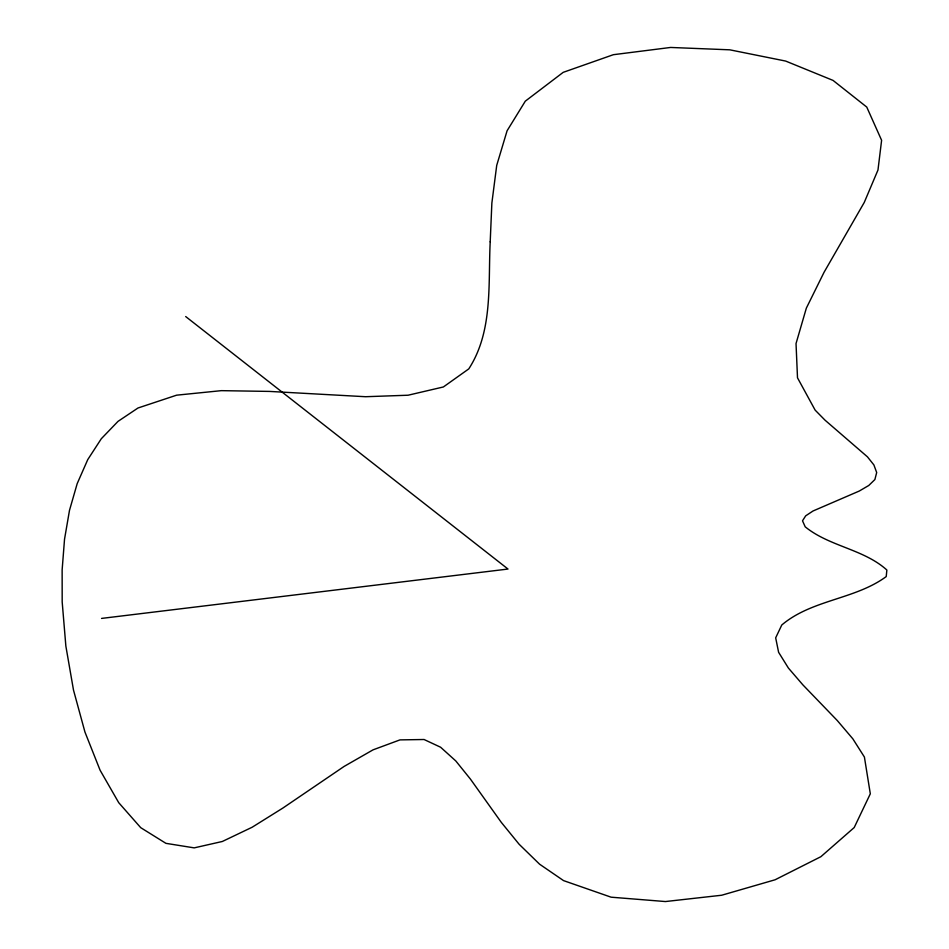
<?xml version="1.0" encoding="UTF-8"?>
<svg xmlns="http://www.w3.org/2000/svg" width="949" height="949" viewBox="0 0 949 949"><rect width="100%" height="100%" fill="white"/><g stroke="black" fill="none" stroke-linecap="round" stroke-linejoin="round"><path stroke-width="1.42" d="M101.555 618.416L508 569.044L185.684 316.551M490.206 241.805C488.094 284.486 493.124 331.331 468.77 368.9L443.373 386.967L408.07 395.223L365.567 396.718L269.54 391.415L221.354 390.656L176.621 395.175L137.996 407.999L118.008 421.38L101.306 438.735L87.747 459.624L77.189 483.634L69.502 510.301L64.532 539.21L62.136 569.898L62.183 601.939L65.861 646.103L73.5 690.101L84.959 732.07L100.084 770.208L118.732 802.688L140.725 827.67L165.933 843.341L194.201 847.872L222.351 841.478L252.161 827.231L282.885 808.05L344.084 766.448L373.064 749.84L399.968 739.888L424.061 739.508L440.609 747.231L455.805 760.956L470.443 779.117L501.274 822.332L519.091 844.219L539.578 864.183L563.552 880.613L611.109 897.185L665.427 901.55L721.679 895.239L775.084 879.782L820.861 856.71L854.207 827.54L870.316 793.803L864.409 757.041L852.831 738.82L837.279 720.54L802.89 684.881L788.405 668.06L778.607 652.295L775.677 637.847L781.774 625C811.775 599.543 855.037 599.554 886.224 576.577L886.864 570.017C863.685 549.08 829.39 546.517 805.203 526.825L802.51 520.799L805.677 515.841L813.032 510.989L859.284 491.036L868.762 485.485L874.883 479.553L876.686 472.519L873.887 464.927L867.457 456.849L825.037 420.182L815.132 410.11L797.504 377.821L796.033 343.562L806.353 308.117L824.076 272.256L864.266 202.422L877.979 170.013L881.609 140.298L866.757 107.071L833.044 80.404L785.653 61.068L729.781 49.822L670.623 47.45L613.362 54.698L563.196 72.349L525.307 101.163L507.086 130.772L496.718 165.375L491.867 203.039L490.206 241.805"/></g></svg>
